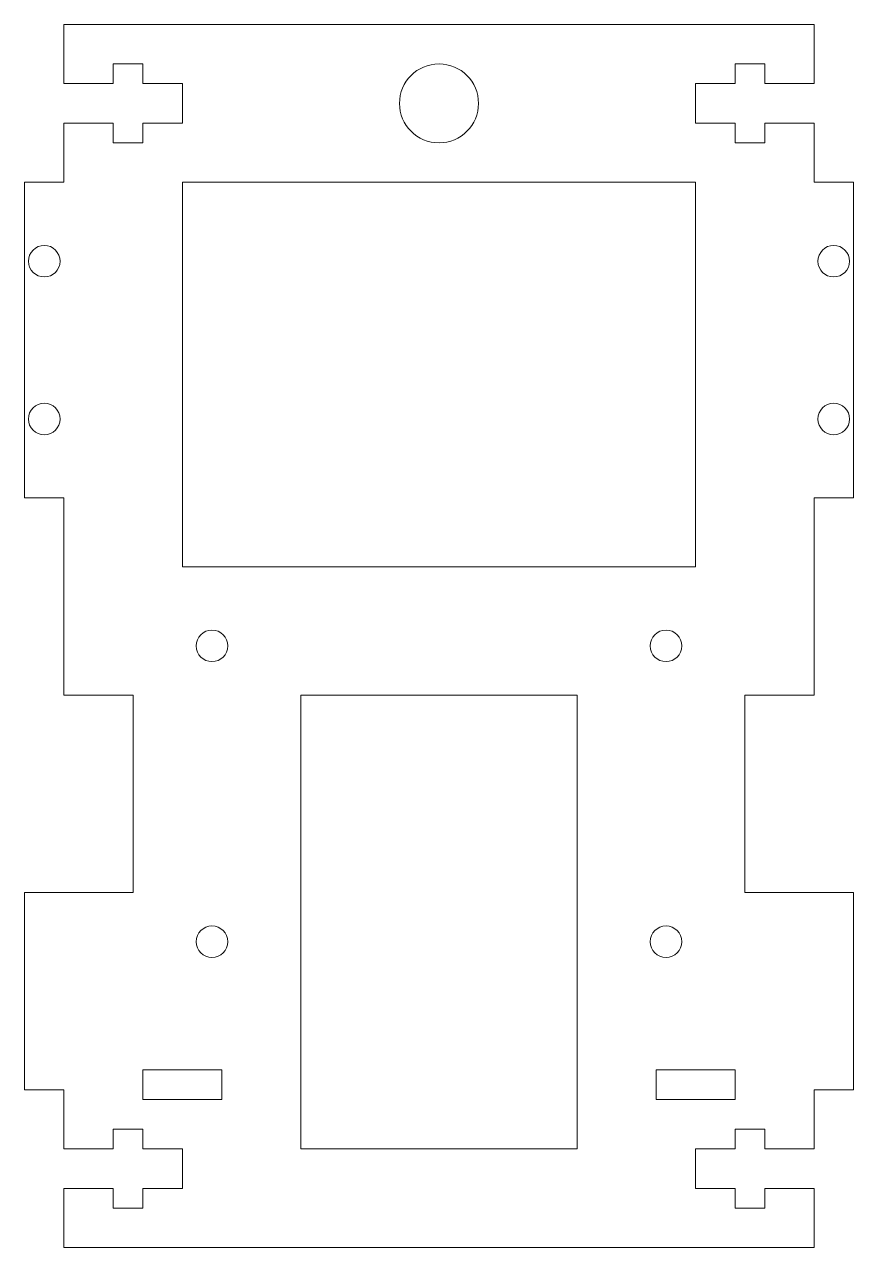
# Model space of a CAD drawing. Header units: millimetres. Extents: x -42 to 42, y -38 to 86.
import ezdxf

# ---------------------------------------------------------------- set-up
doc = ezdxf.new("R2010")
doc.units = ezdxf.units.MM

msp = doc.modelspace()

# ---------------------------------------------------------------- linework, layer by layer
at = {"color": 7, "linetype": 'Continuous', "lineweight": 15}
for p, q in [((38, 86), (-38, 86)), ((-38, 86), (-38, 80)), ((38, 86), (38, 80)), ((-33, 80), (-33, 82)), ((-33, 82), (-30, 82)), ((-30, 82), (-30, 80)), ((30, 82), (30, 80)), ((33, 82), (30, 82)), ((33, 80), (33, 82)), ((-38, 80), (-33, 80)), ((-30, 80), (-26, 80)), ((-26, 80), (-26, 76)), ((26, 80), (26, 76)), ((30, 80), (26, 80)), ((38, 80), (33, 80)), ((-38, 76), (-33, 76)), ((-38, 76), (-38, 70)), ((-33, 76), (-33, 74)), ((-30, 76), (-26, 76)), ((-30, 74), (-30, 76)), ((30, 76), (26, 76)), ((30, 74), (30, 76)), ((38, 76), (33, 76)), ((33, 76), (33, 74)), ((38, 76), (38, 70)), ((-33, 74), (-30, 74)), ((33, 74), (30, 74)), ((-42, 70), (-42, 38)), ((-38, 70), (-42, 70)), ((-26, 31), (-26, 70)), ((-26, 70), (26, 70)), ((26, 31), (26, 70)), ((38, 70), (42, 70)), ((42, 70), (42, 38)), ((-42, 38), (-38, 38)), ((-38, 38), (-38, 18)), ((38, 38), (38, 18)), ((42, 38), (38, 38)), ((-26, 31), (26, 31)), ((-38, 18), (-31, 18)), ((-31, 18), (-31, -2)), ((-14, 18), (14, 18)), ((-14, -28), (-14, 18)), ((14, 18), (14, -28)), ((31, 18), (31, -2)), ((38, 18), (31, 18)), ((-31, -2), (-42, -2)), ((-42, -2), (-42, -22)), ((31, -2), (42, -2)), ((42, -2), (42, -22)), ((-30, -20), (-22, -20)), ((-30, -20), (-30, -23)), ((-22, -20), (-22, -23)), ((30, -20), (22, -20)), ((22, -20), (22, -23)), ((30, -20), (30, -23)), ((-42, -22), (-38, -22)), ((-38, -22), (-38, -28)), ((38, -22), (38, -28)), ((42, -22), (38, -22)), ((-30, -23), (-22, -23)), ((30, -23), (22, -23)), ((-33, -28), (-33, -26)), ((-33, -26), (-30, -26)), ((-30, -26), (-30, -28)), ((30, -26), (30, -28)), ((33, -26), (30, -26)), ((33, -28), (33, -26)), ((-38, -28), (-33, -28)), ((-30, -28), (-26, -28)), ((-26, -32), (-26, -28)), ((14, -28), (-14, -28)), ((26, -32), (26, -28)), ((30, -28), (26, -28)), ((38, -28), (33, -28)), ((-38, -32), (-33, -32)), ((-38, -32), (-38, -38)), ((-33, -32), (-33, -34)), ((-30, -32), (-26, -32)), ((-30, -34), (-30, -32)), ((30, -32), (26, -32)), ((30, -34), (30, -32)), ((38, -32), (33, -32)), ((33, -32), (33, -34)), ((38, -32), (38, -38)), ((-33, -34), (-30, -34)), ((33, -34), (30, -34)), ((-38, -38), (38, -38))]:
    msp.add_line(p, q, dxfattribs=at)
for centre, radius in [((0, 78), 4), ((-40, 62), 1.6), ((40, 62), 1.6), ((-40, 46), 1.6), ((40, 46), 1.6), ((-23, 23), 1.6), ((23, 23), 1.6), ((-23, -7), 1.6), ((23, -7), 1.6)]:
    msp.add_circle(centre, radius, dxfattribs=at)

doc.saveas('drawing.dxf')
